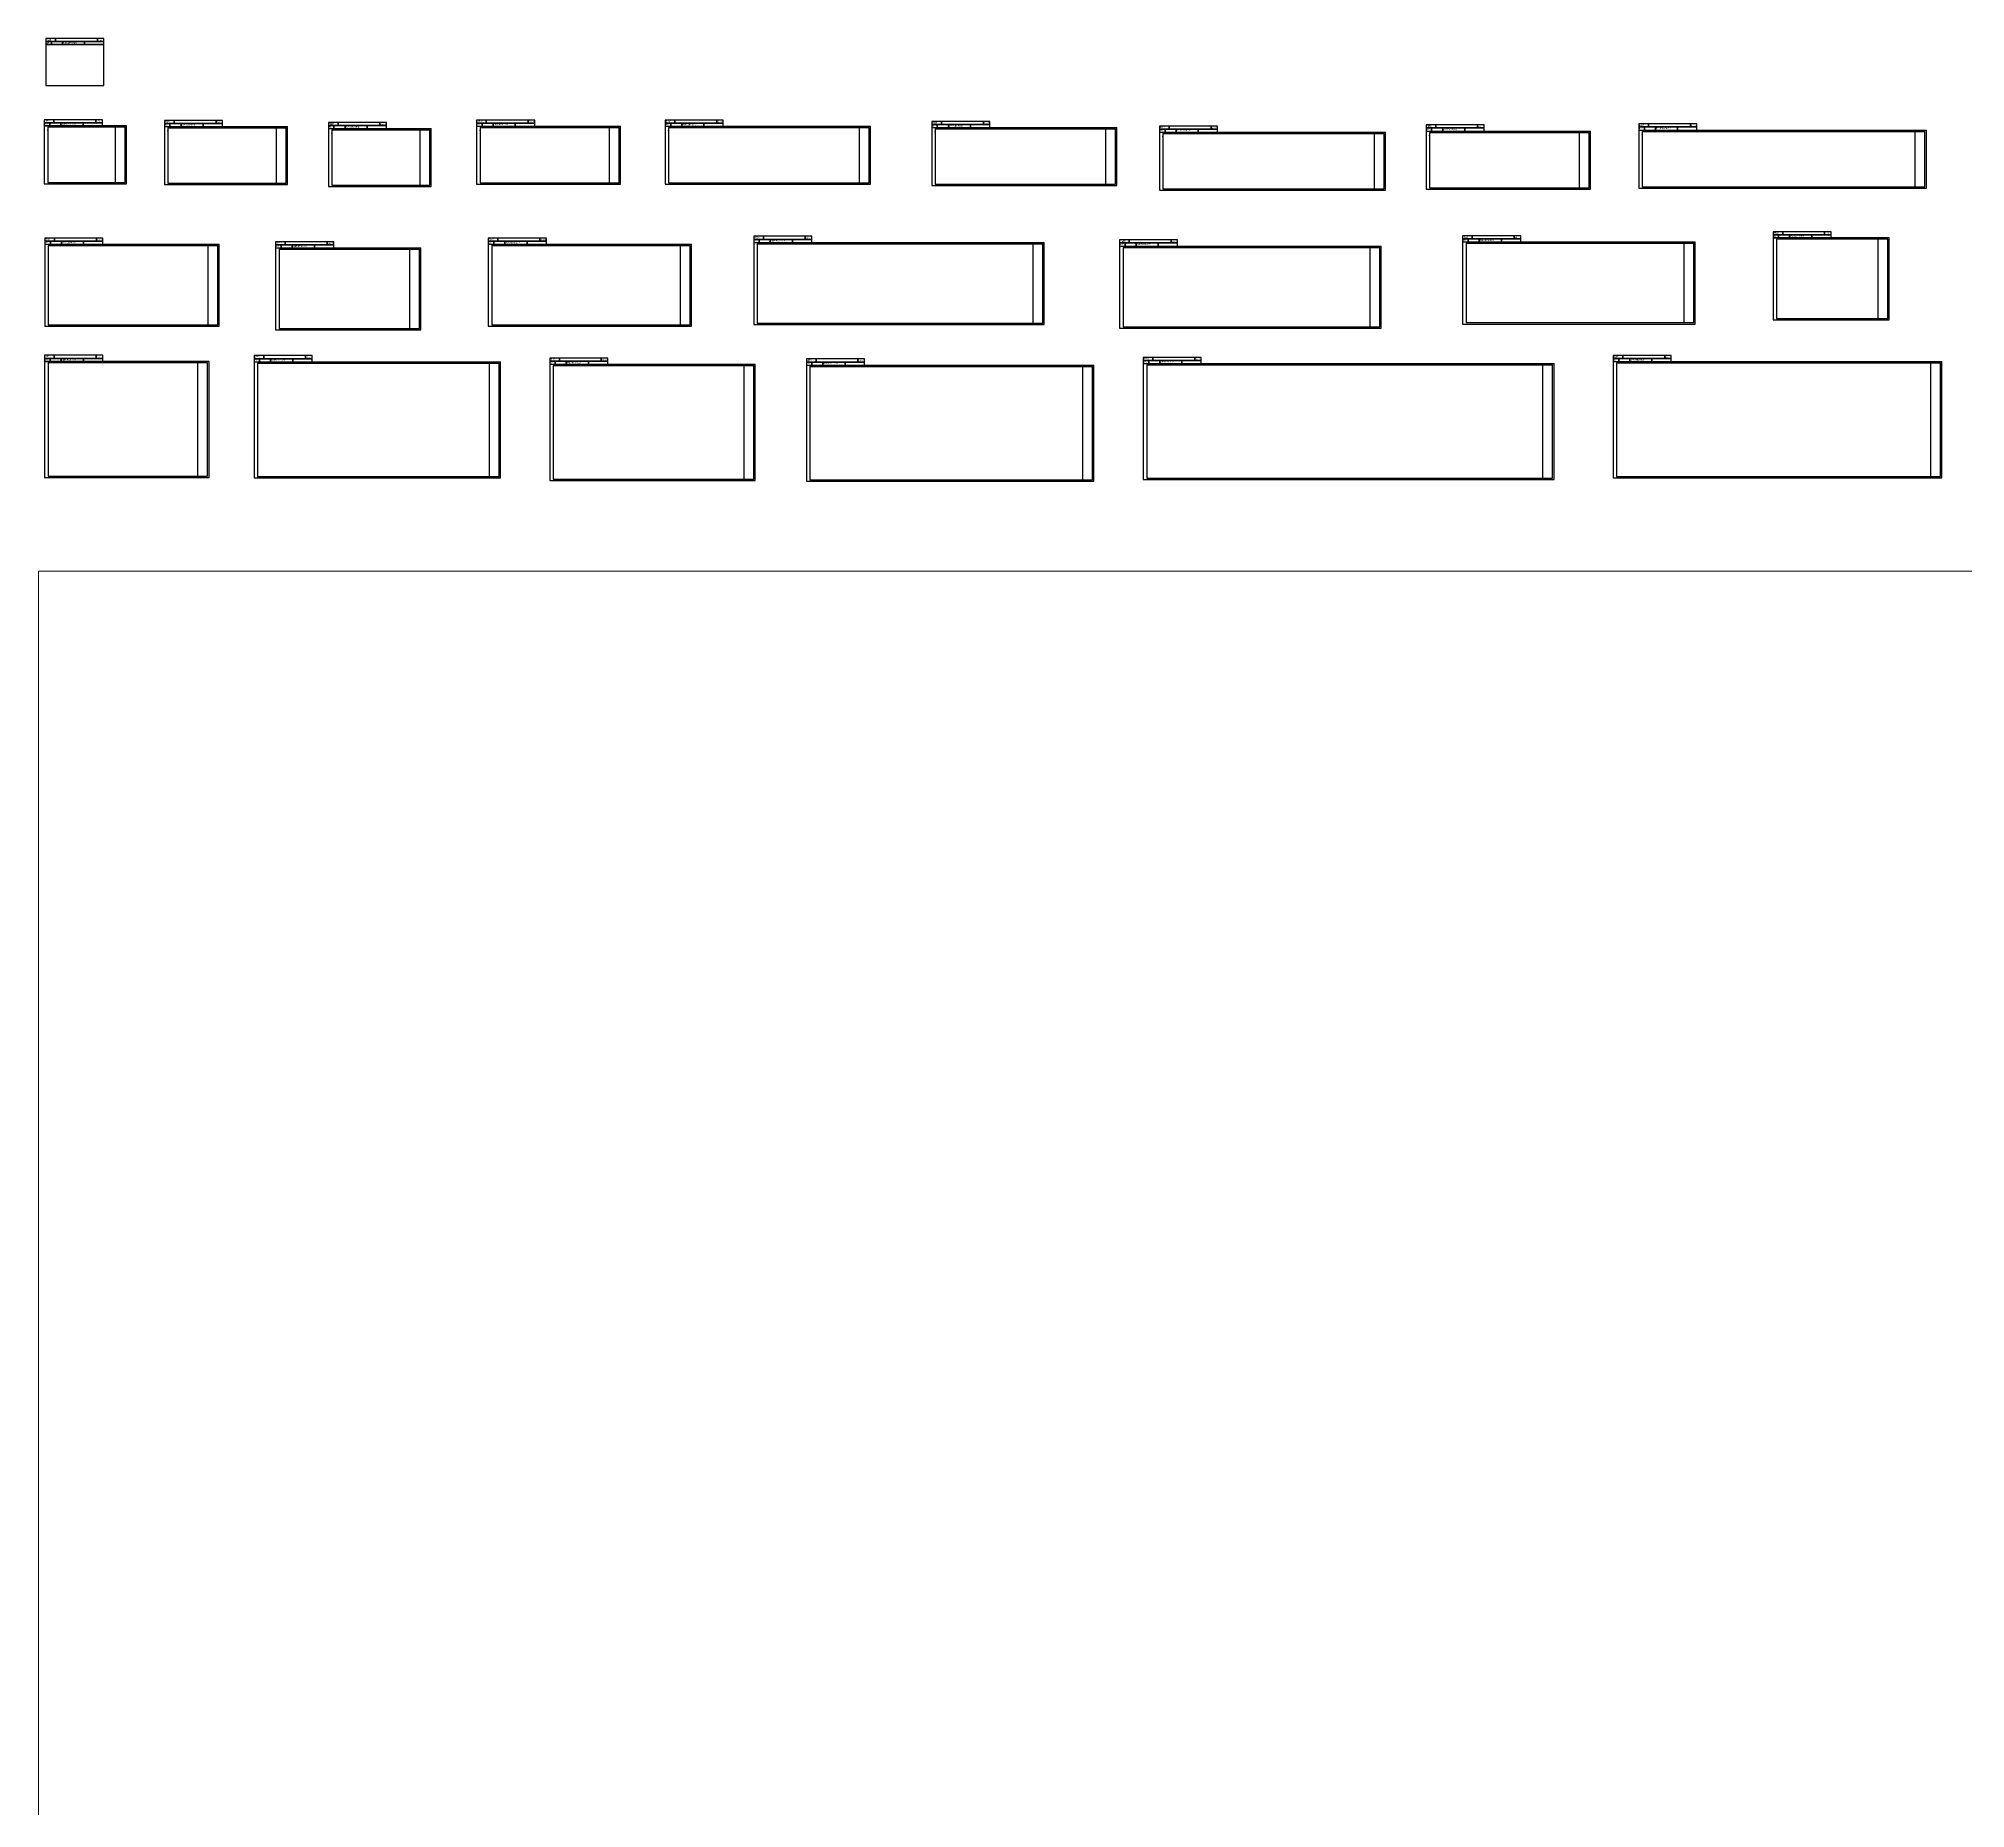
# Model space of a CAD drawing. Extents: x -469675 to 2400000, y -476501 to 2085364.
# Drawn here: x 0 to 1394021, y 804432 to 2085364 of the extents above; entities that cross this region are included whole.
import ezdxf
from ezdxf.enums import TextEntityAlignment as Align

# ---------------------------------------------------------------- set-up
doc = ezdxf.new("R2010")
doc.units = 0
doc.header["$LTSCALE"] = 1000
doc.header["$MEASUREMENT"] = 0
doc.layers.get('0').update_dxf_attribs({"linetype": 'CONTINUOUS', "lineweight": 20})
doc.layers.add('内框', color=8, linetype='CONTINUOUS', plot=False)
doc.styles.add('GBSTYLE', font='gbxwxt.shx', dxfattribs={"width": 0.7, "bigfont": 'gbhzfs.shx'})
doc.styles.add('tk', font='gbxwxt.shx', dxfattribs={"bigfont": 'gbhzfs.shx'})
doc.styles.add('黑体', font='gbxwxt.shx', dxfattribs={"width": 0.7, "bigfont": 'gbhzfs.shx'})

# ---------------------------------------------------------------- blocks, each defined once
blk = doc.blocks.new('AE_A0_Inner')
at = {"layer": '内框'}
for p, q in [((70, 885), (0, 885)), ((0, 885), (0, 863)), ((0, 863), (70, 863)), ((40, 863), (0, 863)), ((0, 863), (0, 841)), ((1189, 841), (0, 841)), ((0, 841), (0, 0)), ((0, 841), (40, 841)), ((40, 841), (40, 863)), ((120, 863), (40, 863)), ((40, 863), (40, 841)), ((40, 841), (120, 841)), ((70, 863), (70, 885)), ((373, 885), (70, 885)), ((70, 885), (70, 863)), ((70, 863), (373, 863)), ((120, 841), (120, 863)), ((280, 863), (120, 863)), ((120, 863), (120, 841)), ((120, 841), (280, 841)), ((280, 841), (280, 863)), ((420, 863), (280, 863)), ((280, 863), (280, 841)), ((280, 841), (420, 841)), ((373, 863), (373, 885)), ((420, 885), (373, 885)), ((373, 885), (373, 863)), ((373, 863), (420, 863)), ((420, 863), (420, 885)), ((420, 841), (420, 863)), ((1189, 0), (1189, 841)), ((1179, 831), (25, 831)), ((25, 831), (25, 10)), ((1109, 10), (1109, 831)), ((1179, 10), (1179, 831)), ((25, 10), (1179, 10)), ((0, 0), (1189, 0))]:
    blk.add_line(p, q, dxfattribs=at)
at = {"layer": '内框', "style": '黑体', "width": 0.8}
for s, p in [('版次：', (6, 848)), ('内框名称：', (6, 870)), ('默认拆分为提资文件(是/否)：', (124, 848)), ('A0', (391, 870))]:
    blk.add_text(s, height=10, dxfattribs=at).set_placement(p)
for tag, p in [('版次', (45, 848)), ('内框名称', (74, 870)), ('默认是否拆分为提资文件', (288, 848))]:
    blk.add_attdef(tag, p, '', height=10, dxfattribs=at)
at = {"layer": '内框', "color": 1, "style": 'tk', "width": 0.8}
blk.add_attdef('作废标记', text='', height=600, dxfattribs=at).set_placement((593, 430), align=Align.MIDDLE_CENTER)
blk = doc.blocks.new('AE_A0+0.5_Inner')
at = {"layer": '内框'}
for p, q in [((70, 885), (0, 885)), ((0, 885), (0, 863)), ((0, 863), (70, 863)), ((40, 863), (0, 863)), ((0, 863), (0, 841)), ((0, 841), (0, 0)), ((0, 841), (1783, 841)), ((0, 841), (40, 841)), ((40, 841), (40, 863)), ((120, 863), (40, 863)), ((40, 863), (40, 841)), ((40, 841), (120, 841)), ((70, 863), (70, 885)), ((373, 885), (70, 885)), ((70, 885), (70, 863)), ((70, 863), (373, 863)), ((120, 841), (120, 863)), ((280, 863), (120, 863)), ((120, 863), (120, 841)), ((120, 841), (280, 841)), ((280, 841), (280, 863)), ((420, 863), (280, 863)), ((280, 863), (280, 841)), ((280, 841), (420, 841)), ((373, 863), (373, 885)), ((420, 885), (373, 885)), ((373, 885), (373, 863)), ((373, 863), (420, 863)), ((420, 863), (420, 885)), ((420, 841), (420, 863)), ((1783, 0), (1783, 841)), ((25, 831), (25, 10)), ((25, 831), (1773, 831)), ((1703, 10), (1703, 831)), ((1773, 10), (1773, 831)), ((0, 0), (1783, 0)), ((25, 10), (1773, 10))]:
    blk.add_line(p, q, dxfattribs=at)
at = {"layer": '内框', "style": '黑体', "width": 0.8}
for s, p in [('版次：', (6, 848)), ('内框名称：', (6, 870)), ('默认拆分为提资文件(是/否)：', (124, 848)), ('A0+0.5', (377, 868))]:
    blk.add_text(s, height=10, dxfattribs=at).set_placement(p)
at = {"layer": '内框', "color": 1, "style": 'tk', "width": 0.8}
blk.add_attdef('作废标记', text='', height=800, dxfattribs=at).set_placement((861, 456), align=Align.MIDDLE_CENTER)
at = {"layer": '内框', "style": '黑体', "width": 0.8}
for tag, p in [('版次', (45, 848)), ('内框名称', (74, 870)), ('默认是否拆分为提资文件', (288, 848))]:
    blk.add_attdef(tag, p, '', height=10, dxfattribs=at)
blk = doc.blocks.new('AE_A0+0.25_Inner')
at = {"layer": '内框'}
for p, q in [((70, 885), (0, 885)), ((0, 885), (0, 863)), ((0, 863), (70, 863)), ((40, 863), (0, 863)), ((0, 863), (0, 841)), ((0, 841), (0, 0)), ((0, 841), (1486, 841)), ((0, 841), (40, 841)), ((40, 841), (40, 863)), ((120, 863), (40, 863)), ((40, 863), (40, 841)), ((40, 841), (120, 841)), ((70, 863), (70, 885)), ((373, 885), (70, 885)), ((70, 885), (70, 863)), ((70, 863), (373, 863)), ((120, 841), (120, 863)), ((280, 863), (120, 863)), ((120, 863), (120, 841)), ((120, 841), (280, 841)), ((280, 841), (280, 863)), ((420, 863), (280, 863)), ((280, 863), (280, 841)), ((280, 841), (420, 841)), ((373, 863), (373, 885)), ((420, 885), (373, 885)), ((373, 885), (373, 863)), ((373, 863), (420, 863)), ((420, 863), (420, 885)), ((420, 841), (420, 863)), ((1486, 0), (1486, 841)), ((25, 831), (25, 10)), ((25, 831), (1476, 831)), ((1406, 10), (1406, 831)), ((1476, 10), (1476, 831)), ((0, 0), (1486, 0)), ((25, 10), (1476, 10))]:
    blk.add_line(p, q, dxfattribs=at)
at = {"layer": '内框', "style": '黑体', "width": 0.8}
for s, p in [('版次：', (6, 848)), ('内框名称：', (6, 870)), ('默认拆分为提资文件(是/否)：', (124, 848)), ('A0+0.25', (377, 868))]:
    blk.add_text(s, height=10, dxfattribs=at).set_placement(p)
at = {"layer": '内框', "color": 1, "style": 'tk', "width": 0.8}
blk.add_attdef('作废标记', text='', height=800, dxfattribs=at).set_placement((727, 452), align=Align.MIDDLE_CENTER)
at = {"layer": '内框', "style": '黑体', "width": 0.8}
for tag, p in [('版次', (45, 848)), ('内框名称', (74, 870)), ('默认是否拆分为提资文件', (288, 848))]:
    blk.add_attdef(tag, p, '', height=10, dxfattribs=at)
blk = doc.blocks.new('AE_A0+0.75_Inner')
at = {"layer": '内框'}
for p, q in [((70, 885), (0, 885)), ((0, 885), (0, 863)), ((0, 863), (70, 863)), ((40, 863), (0, 863)), ((0, 863), (0, 841)), ((0, 841), (0, 0)), ((0, 841), (2081, 841)), ((0, 841), (40, 841)), ((40, 841), (40, 863)), ((120, 863), (40, 863)), ((40, 863), (40, 841)), ((40, 841), (120, 841)), ((70, 863), (70, 885)), ((373, 885), (70, 885)), ((70, 885), (70, 863)), ((70, 863), (373, 863)), ((120, 841), (120, 863)), ((280, 863), (120, 863)), ((120, 863), (120, 841)), ((120, 841), (280, 841)), ((280, 841), (280, 863)), ((420, 863), (280, 863)), ((280, 863), (280, 841)), ((280, 841), (420, 841)), ((373, 863), (373, 885)), ((420, 885), (373, 885)), ((373, 885), (373, 863)), ((373, 863), (420, 863)), ((420, 863), (420, 885)), ((420, 841), (420, 863)), ((2081, 0), (2081, 841)), ((25, 831), (25, 10)), ((25, 831), (2071, 831)), ((2001, 10), (2001, 831)), ((2071, 10), (2071, 831)), ((0, 0), (2081, 0)), ((25, 10), (2071, 10))]:
    blk.add_line(p, q, dxfattribs=at)
at = {"layer": '内框', "style": '黑体', "width": 0.8}
for s, p in [('版次：', (6, 848)), ('内框名称：', (6, 870)), ('默认拆分为提资文件(是/否)：', (124, 848)), ('A0+0.75', (377, 868))]:
    blk.add_text(s, height=10, dxfattribs=at).set_placement(p)
for tag, p in [('版次', (45, 848)), ('内框名称', (74, 870)), ('默认是否拆分为提资文件', (288, 848))]:
    blk.add_attdef(tag, p, '', height=10, dxfattribs=at)
at = {"layer": '内框', "color": 1, "style": 'tk', "width": 0.8}
blk.add_attdef('作废标记', text='', height=800, dxfattribs=at).set_placement((1066, 399), align=Align.MIDDLE_CENTER)
blk = doc.blocks.new('AE_A0+1.5_Inner')
at = {"layer": '内框'}
for p, q in [((70, 885), (0, 885)), ((0, 885), (0, 863)), ((0, 863), (70, 863)), ((40, 863), (0, 863)), ((0, 863), (0, 841)), ((0, 841), (0, 0)), ((0, 841), (2972, 841)), ((0, 841), (40, 841)), ((40, 841), (40, 863)), ((120, 863), (40, 863)), ((40, 863), (40, 841)), ((40, 841), (120, 841)), ((70, 863), (70, 885)), ((373, 885), (70, 885)), ((70, 885), (70, 863)), ((70, 863), (373, 863)), ((120, 841), (120, 863)), ((280, 863), (120, 863)), ((120, 863), (120, 841)), ((120, 841), (280, 841)), ((280, 841), (280, 863)), ((420, 863), (280, 863)), ((280, 863), (280, 841)), ((280, 841), (420, 841)), ((373, 863), (373, 885)), ((420, 885), (373, 885)), ((373, 885), (373, 863)), ((373, 863), (420, 863)), ((420, 863), (420, 885)), ((420, 841), (420, 863)), ((2972, 0), (2972, 841)), ((25, 831), (25, 10)), ((25, 831), (2962, 831)), ((2892, 10), (2892, 831)), ((2962, 10), (2962, 831)), ((0, 0), (2972, 0)), ((25, 10), (2962, 10))]:
    blk.add_line(p, q, dxfattribs=at)
at = {"layer": '内框', "style": '黑体', "width": 0.8}
for s, p in [('版次：', (6, 848)), ('内框名称：', (6, 870)), ('默认拆分为提资文件(是/否)：', (124, 848)), ('A0+1.5', (377, 868))]:
    blk.add_text(s, height=10, dxfattribs=at).set_placement(p)
for tag, p in [('版次', (45, 848)), ('内框名称', (74, 870)), ('默认是否拆分为提资文件', (288, 848))]:
    blk.add_attdef(tag, p, '', height=10, dxfattribs=at)
at = {"layer": '内框', "color": 1, "style": 'tk', "width": 0.8}
blk.add_attdef('作废标记', text='', height=800, dxfattribs=at).set_placement((1408, 442), align=Align.MIDDLE_CENTER)
blk = doc.blocks.new('AE_A0+1_Inner')
at = {"layer": '内框'}
for p, q in [((70, 885), (0, 885)), ((0, 885), (0, 863)), ((0, 863), (70, 863)), ((40, 863), (0, 863)), ((0, 863), (0, 841)), ((0, 841), (0, 0)), ((0, 841), (2378, 841)), ((0, 841), (40, 841)), ((40, 841), (40, 863)), ((120, 863), (40, 863)), ((40, 863), (40, 841)), ((40, 841), (120, 841)), ((70, 863), (70, 885)), ((373, 885), (70, 885)), ((70, 885), (70, 863)), ((70, 863), (373, 863)), ((120, 841), (120, 863)), ((280, 863), (120, 863)), ((120, 863), (120, 841)), ((120, 841), (280, 841)), ((280, 841), (280, 863)), ((420, 863), (280, 863)), ((280, 863), (280, 841)), ((280, 841), (420, 841)), ((373, 863), (373, 885)), ((420, 885), (373, 885)), ((373, 885), (373, 863)), ((373, 863), (420, 863)), ((420, 863), (420, 885)), ((420, 841), (420, 863)), ((2378, 0), (2378, 841)), ((25, 831), (25, 10)), ((25, 831), (2368, 831)), ((2298, 10), (2298, 831)), ((2368, 10), (2368, 831)), ((0, 0), (2378, 0)), ((25, 10), (2368, 10))]:
    blk.add_line(p, q, dxfattribs=at)
at = {"layer": '内框', "style": '黑体', "width": 0.8}
for s, p in [('版次：', (6, 848)), ('内框名称：', (6, 870)), ('默认拆分为提资文件(是/否)：', (124, 848)), ('A0+1', (377, 868))]:
    blk.add_text(s, height=10, dxfattribs=at).set_placement(p)
for tag, p in [('版次', (45, 848)), ('内框名称', (74, 870)), ('默认是否拆分为提资文件', (288, 848))]:
    blk.add_attdef(tag, p, '', height=10, dxfattribs=at)
at = {"layer": '内框', "color": 1, "style": 'tk', "width": 0.8}
blk.add_attdef('作废标记', text='', height=800, dxfattribs=at).set_placement((1115, 414), align=Align.MIDDLE_CENTER)
blk = doc.blocks.new('AE_A2_Inner')
at = {"layer": '内框'}
for p, q in [((70, 464), (0, 464)), ((0, 464), (0, 442)), ((0, 442), (70, 442)), ((40, 442), (0, 442)), ((0, 442), (0, 420)), ((594, 420), (0, 420)), ((0, 420), (0, 0)), ((0, 420), (40, 420)), ((40, 420), (40, 442)), ((120, 442), (40, 442)), ((40, 442), (40, 420)), ((40, 420), (120, 420)), ((70, 442), (70, 464)), ((373, 464), (70, 464)), ((70, 464), (70, 442)), ((70, 442), (373, 442)), ((120, 420), (120, 442)), ((280, 442), (120, 442)), ((120, 442), (120, 420)), ((120, 420), (280, 420)), ((280, 420), (280, 442)), ((420, 442), (280, 442)), ((280, 442), (280, 420)), ((280, 420), (420, 420)), ((373, 442), (373, 464)), ((420, 464), (373, 464)), ((373, 464), (373, 442)), ((373, 442), (420, 442)), ((420, 442), (420, 464)), ((420, 420), (420, 442)), ((594, 0), (594, 420)), ((584, 410), (25, 410)), ((25, 410), (25, 10)), ((514, 10), (514, 410)), ((584, 10), (584, 410)), ((25, 10), (584, 10)), ((0, 0), (594, 0))]:
    blk.add_line(p, q, dxfattribs=at)
blk.add_point((25, 388), dxfattribs=at)
at = {"layer": '内框', "style": '黑体', "width": 0.8}
for s, p in [('版次：', (6, 427)), ('内框名称：', (6, 449)), ('默认拆分为提资文件(是/否)：', (124, 427)), ('A2', (391, 449))]:
    blk.add_text(s, height=10, dxfattribs=at).set_placement(p)
at = {"layer": '内框', "color": 1, "style": 'tk', "width": 0.7}
blk.add_attdef('作废标记', text='', height=500, dxfattribs=at).set_placement((307, 221), align=Align.MIDDLE_CENTER)
at = {"layer": '内框', "style": '黑体', "width": 0.8}
for tag, p in [('版次', (45, 427)), ('内框名称', (74, 449)), ('默认是否拆分为提资文件', (288, 427))]:
    blk.add_attdef(tag, p, '', height=10, dxfattribs=at)
blk = doc.blocks.new('AE_A2+0.5_Inner')
at = {"layer": '内框'}
for p, q in [((70, 464), (0, 464)), ((0, 464), (0, 442)), ((0, 442), (70, 442)), ((40, 442), (0, 442)), ((0, 442), (0, 420)), ((0, 420), (0, 0)), ((0, 420), (891, 420)), ((0, 420), (40, 420)), ((40, 420), (40, 442)), ((120, 442), (40, 442)), ((40, 442), (40, 420)), ((40, 420), (120, 420)), ((70, 442), (70, 464)), ((373, 464), (70, 464)), ((70, 464), (70, 442)), ((70, 442), (373, 442)), ((120, 420), (120, 442)), ((280, 442), (120, 442)), ((120, 442), (120, 420)), ((120, 420), (280, 420)), ((280, 420), (280, 442)), ((420, 442), (280, 442)), ((280, 442), (280, 420)), ((280, 420), (420, 420)), ((373, 442), (373, 464)), ((420, 464), (373, 464)), ((373, 464), (373, 442)), ((373, 442), (420, 442)), ((420, 442), (420, 464)), ((420, 420), (420, 442)), ((891, 0), (891, 420)), ((25, 410), (25, 10)), ((25, 410), (881, 410)), ((811, 10), (811, 410)), ((881, 10), (881, 410)), ((0, 0), (891, 0)), ((25, 10), (881, 10))]:
    blk.add_line(p, q, dxfattribs=at)
blk.add_point((25, 388), dxfattribs=at)
at = {"layer": '内框', "style": '黑体', "width": 0.8}
for s, p in [('版次：', (6, 427)), ('内框名称：', (6, 449)), ('默认拆分为提资文件(是/否)：', (124, 427)), ('A2+0.5', (377, 447))]:
    blk.add_text(s, height=10, dxfattribs=at).set_placement(p)
at = {"layer": '内框', "color": 1, "style": 'tk', "width": 0.7}
blk.add_attdef('作废标记', text='', height=600, dxfattribs=at).set_placement((398, 217), align=Align.MIDDLE_CENTER)
at = {"layer": '内框', "style": '黑体', "width": 0.8}
for tag, p in [('版次', (45, 427)), ('内框名称', (74, 449)), ('默认是否拆分为提资文件', (288, 427))]:
    blk.add_attdef(tag, p, '', height=10, dxfattribs=at)
blk = doc.blocks.new('AE_A2+0.25_Inner')
at = {"layer": '内框'}
for p, q in [((70, 464), (0, 464)), ((0, 464), (0, 442)), ((0, 442), (70, 442)), ((40, 442), (0, 442)), ((0, 442), (0, 420)), ((0, 420), (0, 0)), ((0, 420), (743, 420)), ((0, 420), (40, 420)), ((40, 420), (40, 442)), ((120, 442), (40, 442)), ((40, 442), (40, 420)), ((40, 420), (120, 420)), ((70, 442), (70, 464)), ((373, 464), (70, 464)), ((70, 464), (70, 442)), ((70, 442), (373, 442)), ((120, 420), (120, 442)), ((280, 442), (120, 442)), ((120, 442), (120, 420)), ((120, 420), (280, 420)), ((280, 420), (280, 442)), ((420, 442), (280, 442)), ((280, 442), (280, 420)), ((280, 420), (420, 420)), ((373, 442), (373, 464)), ((420, 464), (373, 464)), ((373, 464), (373, 442)), ((373, 442), (420, 442)), ((420, 442), (420, 464)), ((420, 420), (420, 442)), ((743, 0), (743, 420)), ((25, 410), (25, 10)), ((25, 410), (733, 410)), ((663, 10), (663, 410)), ((733, 10), (733, 410)), ((0, 0), (743, 0)), ((25, 10), (733, 10))]:
    blk.add_line(p, q, dxfattribs=at)
blk.add_point((25, 388), dxfattribs=at)
at = {"layer": '内框', "style": '黑体', "width": 0.8}
for s, p in [('版次：', (6, 427)), ('内框名称：', (6, 449)), ('默认拆分为提资文件(是/否)：', (124, 427)), ('A2+0.25', (377, 447))]:
    blk.add_text(s, height=10, dxfattribs=at).set_placement(p)
at = {"layer": '内框', "color": 1, "style": 'tk', "width": 0.7}
blk.add_attdef('作废标记', text='', height=600, dxfattribs=at).set_placement((349, 202), align=Align.MIDDLE_CENTER)
at = {"layer": '内框', "style": '黑体', "width": 0.8}
for tag, p in [('版次', (45, 427)), ('内框名称', (74, 449)), ('默认是否拆分为提资文件', (288, 427))]:
    blk.add_attdef(tag, p, '', height=10, dxfattribs=at)
blk = doc.blocks.new('AE_A2+0.75_Inner')
at = {"layer": '内框'}
for p, q in [((70, 464), (0, 464)), ((0, 464), (0, 442)), ((0, 442), (70, 442)), ((40, 442), (0, 442)), ((0, 442), (0, 420)), ((0, 420), (0, 0)), ((0, 420), (1041, 420)), ((0, 420), (40, 420)), ((40, 420), (40, 442)), ((120, 442), (40, 442)), ((40, 442), (40, 420)), ((40, 420), (120, 420)), ((70, 442), (70, 464)), ((373, 464), (70, 464)), ((70, 464), (70, 442)), ((70, 442), (373, 442)), ((120, 420), (120, 442)), ((280, 442), (120, 442)), ((120, 442), (120, 420)), ((120, 420), (280, 420)), ((280, 420), (280, 442)), ((420, 442), (280, 442)), ((280, 442), (280, 420)), ((280, 420), (420, 420)), ((373, 442), (373, 464)), ((420, 464), (373, 464)), ((373, 464), (373, 442)), ((373, 442), (420, 442)), ((420, 442), (420, 464)), ((420, 420), (420, 442)), ((1041, 0), (1041, 420)), ((25, 410), (25, 10)), ((25, 410), (1031, 410)), ((961, 10), (961, 410)), ((1031, 10), (1031, 410)), ((0, 0), (1041, 0)), ((25, 10), (1031, 10))]:
    blk.add_line(p, q, dxfattribs=at)
blk.add_point((25, 388), dxfattribs=at)
at = {"layer": '内框', "style": '黑体', "width": 0.8}
for s, p in [('版次：', (6, 427)), ('内框名称：', (6, 449)), ('默认拆分为提资文件(是/否)：', (124, 427)), ('A2+0.75', (377, 447))]:
    blk.add_text(s, height=10, dxfattribs=at).set_placement(p)
at = {"layer": '内框', "color": 1, "style": 'tk', "width": 0.7}
blk.add_attdef('作废标记', text='', height=600, dxfattribs=at).set_placement((474, 237), align=Align.MIDDLE_CENTER)
at = {"layer": '内框', "style": '黑体', "width": 0.8}
for tag, p in [('版次', (45, 427)), ('内框名称', (74, 449)), ('默认是否拆分为提资文件', (288, 427))]:
    blk.add_attdef(tag, p, '', height=10, dxfattribs=at)
blk = doc.blocks.new('AE_A2+1.5_Inner')
at = {"layer": '内框'}
for p, q in [((70, 464), (0, 464)), ((0, 464), (0, 442)), ((0, 442), (70, 442)), ((40, 442), (0, 442)), ((0, 442), (0, 420)), ((0, 420), (0, 0)), ((0, 420), (1486, 420)), ((0, 420), (40, 420)), ((40, 420), (40, 442)), ((120, 442), (40, 442)), ((40, 442), (40, 420)), ((40, 420), (120, 420)), ((70, 442), (70, 464)), ((373, 464), (70, 464)), ((70, 464), (70, 442)), ((70, 442), (373, 442)), ((120, 420), (120, 442)), ((280, 442), (120, 442)), ((120, 442), (120, 420)), ((120, 420), (280, 420)), ((280, 420), (280, 442)), ((420, 442), (280, 442)), ((280, 442), (280, 420)), ((280, 420), (420, 420)), ((373, 442), (373, 464)), ((420, 464), (373, 464)), ((373, 464), (373, 442)), ((373, 442), (420, 442)), ((420, 442), (420, 464)), ((420, 420), (420, 442)), ((1486, 0), (1486, 420)), ((25, 410), (25, 10)), ((25, 410), (1476, 410)), ((1406, 10), (1406, 410)), ((1476, 10), (1476, 410)), ((0, 0), (1486, 0)), ((25, 10), (1476, 10))]:
    blk.add_line(p, q, dxfattribs=at)
blk.add_point((25, 388), dxfattribs=at)
at = {"layer": '内框', "style": '黑体', "width": 0.8}
for s, p in [('版次：', (6, 427)), ('内框名称：', (6, 449)), ('默认拆分为提资文件(是/否)：', (124, 427)), ('A2+1.5', (377, 447))]:
    blk.add_text(s, height=10, dxfattribs=at).set_placement(p)
at = {"layer": '内框', "color": 1, "style": 'tk', "width": 0.7}
blk.add_attdef('作废标记', text='', height=600, dxfattribs=at).set_placement((679, 235), align=Align.MIDDLE_CENTER)
at = {"layer": '内框', "style": '黑体', "width": 0.8}
for tag, p in [('版次', (45, 427)), ('内框名称', (74, 449)), ('默认是否拆分为提资文件', (288, 427))]:
    blk.add_attdef(tag, p, '', height=10, dxfattribs=at)
blk = doc.blocks.new('AE_A2+1.25_Inner')
at = {"layer": '内框'}
for p, q in [((70, 464), (0, 464)), ((0, 464), (0, 442)), ((0, 442), (70, 442)), ((40, 442), (0, 442)), ((0, 442), (0, 420)), ((0, 420), (0, 0)), ((0, 420), (1338, 420)), ((0, 420), (40, 420)), ((40, 420), (40, 442)), ((120, 442), (40, 442)), ((40, 442), (40, 420)), ((40, 420), (120, 420)), ((70, 442), (70, 464)), ((373, 464), (70, 464)), ((70, 464), (70, 442)), ((70, 442), (373, 442)), ((120, 420), (120, 442)), ((280, 442), (120, 442)), ((120, 442), (120, 420)), ((120, 420), (280, 420)), ((280, 420), (280, 442)), ((420, 442), (280, 442)), ((280, 442), (280, 420)), ((280, 420), (420, 420)), ((373, 442), (373, 464)), ((420, 464), (373, 464)), ((373, 464), (373, 442)), ((373, 442), (420, 442)), ((420, 442), (420, 464)), ((420, 420), (420, 442)), ((1338, 0), (1338, 420)), ((25, 410), (25, 10)), ((25, 410), (1328, 410)), ((1258, 10), (1258, 410)), ((1328, 10), (1328, 410)), ((0, 0), (1338, 0)), ((25, 10), (1328, 10))]:
    blk.add_line(p, q, dxfattribs=at)
blk.add_point((25, 388), dxfattribs=at)
at = {"layer": '内框', "style": '黑体', "width": 0.8}
for s, p in [('版次：', (6, 427)), ('内框名称：', (6, 449)), ('默认拆分为提资文件(是/否)：', (124, 427)), ('A2+1.25', (377, 447))]:
    blk.add_text(s, height=10, dxfattribs=at).set_placement(p)
at = {"layer": '内框', "color": 1, "style": 'tk', "width": 0.7}
blk.add_attdef('作废标记', text='', height=600, dxfattribs=at).set_placement((623, 218), align=Align.MIDDLE_CENTER)
at = {"layer": '内框', "style": '黑体', "width": 0.8}
for tag, p in [('版次', (45, 427)), ('内框名称', (74, 449)), ('默认是否拆分为提资文件', (288, 427))]:
    blk.add_attdef(tag, p, '', height=10, dxfattribs=at)
blk = doc.blocks.new('AE_A2+1.75_Inner')
at = {"layer": '内框'}
for p, q in [((70, 464), (0, 464)), ((0, 464), (0, 442)), ((0, 442), (70, 442)), ((40, 442), (0, 442)), ((0, 442), (0, 420)), ((0, 420), (0, 0)), ((0, 420), (1635, 420)), ((0, 420), (40, 420)), ((40, 420), (40, 442)), ((120, 442), (40, 442)), ((40, 442), (40, 420)), ((40, 420), (120, 420)), ((70, 442), (70, 464)), ((373, 464), (70, 464)), ((70, 464), (70, 442)), ((70, 442), (373, 442)), ((120, 420), (120, 442)), ((280, 442), (120, 442)), ((120, 442), (120, 420)), ((120, 420), (280, 420)), ((280, 420), (280, 442)), ((420, 442), (280, 442)), ((280, 442), (280, 420)), ((280, 420), (420, 420)), ((373, 442), (373, 464)), ((420, 464), (373, 464)), ((373, 464), (373, 442)), ((373, 442), (420, 442)), ((420, 442), (420, 464)), ((420, 420), (420, 442)), ((1635, 0), (1635, 420)), ((25, 410), (25, 10)), ((25, 410), (1625, 410)), ((1555, 10), (1555, 410)), ((1625, 10), (1625, 410)), ((0, 0), (1635, 0)), ((25, 10), (1625, 10))]:
    blk.add_line(p, q, dxfattribs=at)
blk.add_point((25, 388), dxfattribs=at)
at = {"layer": '内框', "style": '黑体', "width": 0.8}
for s, p in [('版次：', (6, 427)), ('内框名称：', (6, 449)), ('默认拆分为提资文件(是/否)：', (124, 427)), ('A2+1.75', (377, 447))]:
    blk.add_text(s, height=10, dxfattribs=at).set_placement(p)
at = {"layer": '内框', "color": 1, "style": 'tk', "width": 0.7}
blk.add_attdef('作废标记', text='', height=600, dxfattribs=at).set_placement((751, 243), align=Align.MIDDLE_CENTER)
at = {"layer": '内框', "style": '黑体', "width": 0.8}
for tag, p in [('版次', (45, 427)), ('内框名称', (74, 449)), ('默认是否拆分为提资文件', (288, 427))]:
    blk.add_attdef(tag, p, '', height=10, dxfattribs=at)
blk = doc.blocks.new('AE_A2+1_Inner')
at = {"layer": '内框'}
for p, q in [((70, 464), (0, 464)), ((0, 464), (0, 442)), ((0, 442), (70, 442)), ((40, 442), (0, 442)), ((0, 442), (0, 420)), ((0, 420), (0, 0)), ((0, 420), (1189, 420)), ((0, 420), (40, 420)), ((40, 420), (40, 442)), ((120, 442), (40, 442)), ((40, 442), (40, 420)), ((40, 420), (120, 420)), ((70, 442), (70, 464)), ((373, 464), (70, 464)), ((70, 464), (70, 442)), ((70, 442), (373, 442)), ((120, 420), (120, 442)), ((280, 442), (120, 442)), ((120, 442), (120, 420)), ((120, 420), (280, 420)), ((280, 420), (280, 442)), ((420, 442), (280, 442)), ((280, 442), (280, 420)), ((280, 420), (420, 420)), ((373, 442), (373, 464)), ((420, 464), (373, 464)), ((373, 464), (373, 442)), ((373, 442), (420, 442)), ((420, 442), (420, 464)), ((420, 420), (420, 442)), ((1189, 0), (1189, 420)), ((25, 410), (25, 10)), ((25, 410), (1179, 410)), ((1109, 10), (1109, 410)), ((1179, 10), (1179, 410)), ((0, 0), (1189, 0)), ((25, 10), (1179, 10))]:
    blk.add_line(p, q, dxfattribs=at)
blk.add_point((25, 388), dxfattribs=at)
at = {"layer": '内框', "style": '黑体', "width": 0.8}
for s, p in [('版次：', (6, 427)), ('内框名称：', (6, 449)), ('默认拆分为提资文件(是/否)：', (124, 427)), ('A2+1', (377, 447))]:
    blk.add_text(s, height=10, dxfattribs=at).set_placement(p)
at = {"layer": '内框', "color": 1, "style": 'tk', "width": 0.7}
blk.add_attdef('作废标记', text='', height=600, dxfattribs=at).set_placement((449, 246), align=Align.MIDDLE_CENTER)
at = {"layer": '内框', "style": '黑体', "width": 0.8}
for tag, p in [('版次', (45, 427)), ('内框名称', (74, 449)), ('默认是否拆分为提资文件', (288, 427))]:
    blk.add_attdef(tag, p, '', height=10, dxfattribs=at)
blk = doc.blocks.new('AE_A2+2.5_Inner')
at = {"layer": '内框'}
for p, q in [((70, 464), (0, 464)), ((0, 464), (0, 442)), ((0, 442), (70, 442)), ((40, 442), (0, 442)), ((0, 442), (0, 420)), ((0, 420), (0, 0)), ((0, 420), (2080, 420)), ((0, 420), (40, 420)), ((40, 420), (40, 442)), ((120, 442), (40, 442)), ((40, 442), (40, 420)), ((40, 420), (120, 420)), ((70, 442), (70, 464)), ((373, 464), (70, 464)), ((70, 464), (70, 442)), ((70, 442), (373, 442)), ((120, 420), (120, 442)), ((280, 442), (120, 442)), ((120, 442), (120, 420)), ((120, 420), (280, 420)), ((280, 420), (280, 442)), ((420, 442), (280, 442)), ((280, 442), (280, 420)), ((280, 420), (420, 420)), ((373, 442), (373, 464)), ((420, 464), (373, 464)), ((373, 464), (373, 442)), ((373, 442), (420, 442)), ((420, 442), (420, 464)), ((420, 420), (420, 442)), ((2080, 0), (2080, 420)), ((25, 410), (25, 10)), ((25, 410), (2070, 410)), ((2000, 10), (2000, 410)), ((2070, 10), (2070, 410)), ((0, 0), (2080, 0)), ((25, 10), (2070, 10))]:
    blk.add_line(p, q, dxfattribs=at)
blk.add_point((25, 388), dxfattribs=at)
at = {"layer": '内框', "style": '黑体', "width": 0.8}
for s, p in [('版次：', (6, 427)), ('内框名称：', (6, 449)), ('默认拆分为提资文件(是/否)：', (124, 427)), ('A2+2.5', (377, 447))]:
    blk.add_text(s, height=10, dxfattribs=at).set_placement(p)
at = {"layer": '内框', "color": 1, "style": 'tk', "width": 0.7}
blk.add_attdef('作废标记', text='', height=600, dxfattribs=at).set_placement((929, 248), align=Align.MIDDLE_CENTER)
at = {"layer": '内框', "style": '黑体', "width": 0.8}
for tag, p in [('版次', (45, 427)), ('内框名称', (74, 449)), ('默认是否拆分为提资文件', (288, 427))]:
    blk.add_attdef(tag, p, '', height=10, dxfattribs=at)
blk = doc.blocks.new('AE_Inner_BGTZDA3_14FTTK')
at = {"layer": '内框'}
for p, q in [((70, 341), (0, 341)), ((0, 341), (0, 319)), ((0, 319), (70, 319)), ((40, 319), (0, 319)), ((0, 319), (0, 297)), ((0, 297), (40, 297)), ((40, 297), (40, 319)), ((120, 319), (40, 319)), ((40, 319), (40, 297)), ((40, 297), (120, 297)), ((70, 319), (70, 341)), ((373, 341), (70, 341)), ((70, 341), (70, 319)), ((70, 319), (373, 319)), ((120, 297), (120, 319)), ((280, 319), (120, 319)), ((120, 319), (120, 297)), ((120, 297), (280, 297)), ((280, 297), (280, 319)), ((420, 319), (280, 319)), ((280, 319), (280, 297)), ((280, 297), (420, 297)), ((373, 319), (373, 341)), ((420, 341), (373, 341)), ((373, 341), (373, 319)), ((373, 319), (420, 319)), ((420, 319), (420, 341)), ((420, 297), (420, 319))]:
    blk.add_line(p, q, dxfattribs=at)
blk.add_lwpolyline([(420, 0), (420, 297), (0, 297), (0, 0)], close=True, dxfattribs=at)
at = {"layer": '内框', "const_width": 1}
blk.add_lwpolyline([(415, 292), (25, 292), (25, 5), (415, 5)], close=True, dxfattribs=at)
at = {"layer": '内框', "const_width": 0.7}
blk.add_lwpolyline([(345, 5), (345, 292)], dxfattribs=at)
at = {"layer": '内框', "style": '黑体', "width": 0.8}
for s, p in [('版次：', (6, 304)), ('内框名称：', (6, 326)), ('默认拆分为提资文件(是/否)：', (124, 304)), ('A3', (391, 326))]:
    blk.add_text(s, height=10, dxfattribs=at).set_placement(p)
at = {"layer": '内框', "color": 1, "style": 'tk', "width": 0.7}
blk.add_attdef('作废标记', text='', height=400, dxfattribs=at).set_placement((201, 153), align=Align.MIDDLE_CENTER)
at = {"layer": '内框', "style": '黑体', "width": 0.8}
for tag, p in [('版次', (45, 304)), ('内框名称', (74, 326)), ('默认是否拆分为提资文件', (288, 304))]:
    blk.add_attdef(tag, p, '', height=10, dxfattribs=at)
blk = doc.blocks.new('AE_A1+0.5_Inner')
at = {"layer": '内框'}
for p, q in [((70, 638), (0, 638)), ((0, 638), (0, 616)), ((0, 616), (70, 616)), ((40, 616), (0, 616)), ((0, 616), (0, 594)), ((0, 594), (0, 0)), ((0, 594), (1261, 594)), ((0, 594), (40, 594)), ((25, 584), (25, 10)), ((25, 584), (1251, 584)), ((40, 594), (40, 616)), ((120, 616), (40, 616)), ((40, 616), (40, 594)), ((40, 594), (120, 594)), ((70, 616), (70, 638)), ((373, 638), (70, 638)), ((70, 638), (70, 616)), ((70, 616), (373, 616)), ((120, 594), (120, 616)), ((280, 616), (120, 616)), ((120, 616), (120, 594)), ((120, 594), (280, 594)), ((280, 594), (280, 616)), ((420, 616), (280, 616)), ((280, 616), (280, 594)), ((280, 594), (420, 594)), ((373, 616), (373, 638)), ((420, 638), (373, 638)), ((373, 638), (373, 616)), ((373, 616), (420, 616)), ((420, 616), (420, 638)), ((420, 594), (420, 616)), ((1181, 10), (1181, 584)), ((1251, 10), (1251, 584)), ((1261, 0), (1261, 594)), ((0, 0), (1261, 0)), ((25, 10), (1251, 10))]:
    blk.add_line(p, q, dxfattribs=at)
at = {"layer": '内框', "style": '黑体', "width": 0.8}
for s, p in [('版次：', (6, 601)), ('内框名称：', (6, 623)), ('默认拆分为提资文件(是/否)：', (124, 601)), ('A1+0.5', (377, 621))]:
    blk.add_text(s, height=10, dxfattribs=at).set_placement(p)
at = {"layer": '内框', "color": 1, "style": 'tk'}
blk.add_attdef('作废标记', text='', height=700, dxfattribs=at).set_placement((574, 329), align=Align.MIDDLE_CENTER)
at = {"layer": '内框', "style": '黑体', "width": 0.8}
for tag, p in [('版次', (45, 601)), ('内框名称', (74, 623)), ('默认是否拆分为提资文件', (288, 601))]:
    blk.add_attdef(tag, p, '', height=10, dxfattribs=at)
blk = doc.blocks.new('AE_A1+0.25_Inner')
at = {"layer": '内框'}
for p, q in [((70, 638), (0, 638)), ((0, 638), (0, 616)), ((0, 616), (70, 616)), ((40, 616), (0, 616)), ((0, 616), (0, 594)), ((0, 594), (0, 0)), ((0, 594), (1051, 594)), ((0, 594), (40, 594)), ((25, 584), (25, 10)), ((25, 584), (1041, 584)), ((40, 594), (40, 616)), ((120, 616), (40, 616)), ((40, 616), (40, 594)), ((40, 594), (120, 594)), ((70, 616), (70, 638)), ((373, 638), (70, 638)), ((70, 638), (70, 616)), ((70, 616), (373, 616)), ((120, 594), (120, 616)), ((280, 616), (120, 616)), ((120, 616), (120, 594)), ((120, 594), (280, 594)), ((280, 594), (280, 616)), ((420, 616), (280, 616)), ((280, 616), (280, 594)), ((280, 594), (420, 594)), ((373, 616), (373, 638)), ((420, 638), (373, 638)), ((373, 638), (373, 616)), ((373, 616), (420, 616)), ((420, 616), (420, 638)), ((420, 594), (420, 616)), ((971, 10), (971, 584)), ((1041, 10), (1041, 584)), ((1051, 0), (1051, 594)), ((0, 0), (1051, 0)), ((25, 10), (1041, 10))]:
    blk.add_line(p, q, dxfattribs=at)
at = {"layer": '内框', "style": '黑体', "width": 0.8}
for s, p in [('版次：', (6, 601)), ('内框名称：', (6, 623)), ('默认拆分为提资文件(是/否)：', (124, 601)), ('A1+0.25', (377, 621))]:
    blk.add_text(s, height=10, dxfattribs=at).set_placement(p)
at = {"layer": '内框', "color": 1, "style": 'tk'}
blk.add_attdef('作废标记', text='', height=500, dxfattribs=at).set_placement((517, 290), align=Align.MIDDLE_CENTER)
at = {"layer": '内框', "style": '黑体', "width": 0.8}
for tag, p in [('版次', (45, 601)), ('内框名称', (74, 623)), ('默认是否拆分为提资文件', (288, 601))]:
    blk.add_attdef(tag, p, '', height=10, dxfattribs=at)
blk = doc.blocks.new('AE_A1+0.75_Inner')
at = {"layer": '内框'}
for p, q in [((70, 638), (0, 638)), ((0, 638), (0, 616)), ((0, 616), (70, 616)), ((40, 616), (0, 616)), ((0, 616), (0, 594)), ((0, 594), (0, 0)), ((0, 594), (1471, 594)), ((0, 594), (40, 594)), ((25, 584), (25, 10)), ((25, 584), (1461, 584)), ((40, 594), (40, 616)), ((120, 616), (40, 616)), ((40, 616), (40, 594)), ((40, 594), (120, 594)), ((70, 616), (70, 638)), ((373, 638), (70, 638)), ((70, 638), (70, 616)), ((70, 616), (373, 616)), ((120, 594), (120, 616)), ((280, 616), (120, 616)), ((120, 616), (120, 594)), ((120, 594), (280, 594)), ((280, 594), (280, 616)), ((420, 616), (280, 616)), ((280, 616), (280, 594)), ((280, 594), (420, 594)), ((373, 616), (373, 638)), ((420, 638), (373, 638)), ((373, 638), (373, 616)), ((373, 616), (420, 616)), ((420, 616), (420, 638)), ((420, 594), (420, 616)), ((1391, 10), (1391, 584)), ((1461, 10), (1461, 584)), ((1471, 0), (1471, 594)), ((0, 0), (1471, 0)), ((25, 10), (1461, 10))]:
    blk.add_line(p, q, dxfattribs=at)
at = {"layer": '内框', "style": '黑体', "width": 0.8}
for s, p in [('版次：', (6, 601)), ('内框名称：', (6, 623)), ('默认拆分为提资文件(是/否)：', (124, 601)), ('A1+0.75', (377, 621))]:
    blk.add_text(s, height=10, dxfattribs=at).set_placement(p)
at = {"layer": '内框', "color": 1, "style": 'tk'}
blk.add_attdef('作废标记', text='', height=700, dxfattribs=at).set_placement((686, 314), align=Align.MIDDLE_CENTER)
at = {"layer": '内框', "style": '黑体', "width": 0.8}
for tag, p in [('版次', (45, 601)), ('内框名称', (74, 623)), ('默认是否拆分为提资文件', (288, 601))]:
    blk.add_attdef(tag, p, '', height=10, dxfattribs=at)
blk = doc.blocks.new('AE_A1+1.5_Inner')
at = {"layer": '内框'}
for p, q in [((70, 638), (0, 638)), ((0, 638), (0, 616)), ((0, 616), (70, 616)), ((40, 616), (0, 616)), ((0, 616), (0, 594)), ((0, 594), (0, 0)), ((0, 594), (2102, 594)), ((0, 594), (40, 594)), ((25, 584), (25, 10)), ((25, 584), (2092, 584)), ((40, 594), (40, 616)), ((120, 616), (40, 616)), ((40, 616), (40, 594)), ((40, 594), (120, 594)), ((70, 616), (70, 638)), ((373, 638), (70, 638)), ((70, 638), (70, 616)), ((70, 616), (373, 616)), ((120, 594), (120, 616)), ((280, 616), (120, 616)), ((120, 616), (120, 594)), ((120, 594), (280, 594)), ((280, 594), (280, 616)), ((420, 616), (280, 616)), ((280, 616), (280, 594)), ((280, 594), (420, 594)), ((373, 616), (373, 638)), ((420, 638), (373, 638)), ((373, 638), (373, 616)), ((373, 616), (420, 616)), ((420, 616), (420, 638)), ((420, 594), (420, 616)), ((2022, 10), (2022, 584)), ((2092, 10), (2092, 584)), ((2102, 0), (2102, 594)), ((0, 0), (2102, 0)), ((25, 10), (2092, 10))]:
    blk.add_line(p, q, dxfattribs=at)
at = {"layer": '内框', "style": '黑体', "width": 0.8}
for s, p in [('版次：', (6, 601)), ('内框名称：', (6, 623)), ('默认拆分为提资文件(是/否)：', (124, 601)), ('A1+1.5', (377, 621))]:
    blk.add_text(s, height=10, dxfattribs=at).set_placement(p)
at = {"layer": '内框', "color": 1, "style": 'tk'}
blk.add_attdef('作废标记', text='', height=700, dxfattribs=at).set_placement((950, 318), align=Align.MIDDLE_CENTER)
at = {"layer": '内框', "style": '黑体', "width": 0.8}
for tag, p in [('版次', (45, 601)), ('内框名称', (74, 623)), ('默认是否拆分为提资文件', (288, 601))]:
    blk.add_attdef(tag, p, '', height=10, dxfattribs=at)
blk = doc.blocks.new('AE_A1+1.25_Inner')
at = {"layer": '内框'}
for p, q in [((70, 638), (0, 638)), ((0, 638), (0, 616)), ((0, 616), (70, 616)), ((40, 616), (0, 616)), ((0, 616), (0, 594)), ((0, 594), (0, 0)), ((0, 594), (1892, 594)), ((0, 594), (40, 594)), ((25, 584), (25, 10)), ((25, 584), (1882, 584)), ((40, 594), (40, 616)), ((120, 616), (40, 616)), ((40, 616), (40, 594)), ((40, 594), (120, 594)), ((70, 616), (70, 638)), ((373, 638), (70, 638)), ((70, 638), (70, 616)), ((70, 616), (373, 616)), ((120, 594), (120, 616)), ((280, 616), (120, 616)), ((120, 616), (120, 594)), ((120, 594), (280, 594)), ((280, 594), (280, 616)), ((420, 616), (280, 616)), ((280, 616), (280, 594)), ((280, 594), (420, 594)), ((373, 616), (373, 638)), ((420, 638), (373, 638)), ((373, 638), (373, 616)), ((373, 616), (420, 616)), ((420, 616), (420, 638)), ((420, 594), (420, 616)), ((1812, 10), (1812, 584)), ((1882, 10), (1882, 584)), ((1892, 0), (1892, 594)), ((0, 0), (1892, 0)), ((25, 10), (1882, 10))]:
    blk.add_line(p, q, dxfattribs=at)
at = {"layer": '内框', "style": '黑体', "width": 0.8}
for s, p in [('版次：', (6, 601)), ('内框名称：', (6, 623)), ('默认拆分为提资文件(是/否)：', (124, 601)), ('A1+1.25', (377, 621))]:
    blk.add_text(s, height=10, dxfattribs=at).set_placement(p)
at = {"layer": '内框', "color": 1, "style": 'tk'}
blk.add_attdef('作废标记', text='', height=700, dxfattribs=at).set_placement((835, 277), align=Align.MIDDLE_CENTER)
at = {"layer": '内框', "style": '黑体', "width": 0.8}
for tag, p in [('版次', (45, 601)), ('内框名称', (74, 623)), ('默认是否拆分为提资文件', (288, 601))]:
    blk.add_attdef(tag, p, '', height=10, dxfattribs=at)
blk = doc.blocks.new('AE_A1+1_Inner')
at = {"layer": '内框'}
for p, q in [((70, 638), (0, 638)), ((0, 638), (0, 616)), ((0, 616), (70, 616)), ((40, 616), (0, 616)), ((0, 616), (0, 594)), ((0, 594), (0, 0)), ((0, 594), (1682, 594)), ((0, 594), (40, 594)), ((25, 584), (25, 10)), ((25, 584), (1672, 584)), ((40, 594), (40, 616)), ((120, 616), (40, 616)), ((40, 616), (40, 594)), ((40, 594), (120, 594)), ((70, 616), (70, 638)), ((373, 638), (70, 638)), ((70, 638), (70, 616)), ((70, 616), (373, 616)), ((120, 594), (120, 616)), ((280, 616), (120, 616)), ((120, 616), (120, 594)), ((120, 594), (280, 594)), ((280, 594), (280, 616)), ((420, 616), (280, 616)), ((280, 616), (280, 594)), ((280, 594), (420, 594)), ((373, 616), (373, 638)), ((420, 638), (373, 638)), ((373, 638), (373, 616)), ((373, 616), (420, 616)), ((420, 616), (420, 638)), ((420, 594), (420, 616)), ((1602, 10), (1602, 584)), ((1672, 10), (1672, 584)), ((1682, 0), (1682, 594)), ((0, 0), (1682, 0)), ((25, 10), (1672, 10))]:
    blk.add_line(p, q, dxfattribs=at)
at = {"layer": '内框', "style": '黑体', "width": 0.8}
for s, p in [('版次：', (6, 601)), ('内框名称：', (6, 623)), ('默认拆分为提资文件(是/否)：', (124, 601)), ('A1+1', (377, 621))]:
    blk.add_text(s, height=10, dxfattribs=at).set_placement(p)
at = {"layer": '内框', "color": 1, "style": 'tk'}
blk.add_attdef('作废标记', text='', height=700, dxfattribs=at).set_placement((858, 307), align=Align.MIDDLE_CENTER)
at = {"layer": '内框', "style": '黑体', "width": 0.8}
for tag, p in [('版次', (45, 601)), ('内框名称', (74, 623)), ('默认是否拆分为提资文件', (288, 601))]:
    blk.add_attdef(tag, p, '', height=10, dxfattribs=at)
blk = doc.blocks.new('AE_A1_Inner')
at = {"layer": '内框'}
for p, q in [((70, 638), (0, 638)), ((0, 638), (0, 616)), ((0, 616), (70, 616)), ((40, 616), (0, 616)), ((0, 616), (0, 594)), ((841, 594), (0, 594)), ((0, 594), (0, 0)), ((0, 594), (40, 594)), ((831, 584), (25, 584)), ((25, 584), (25, 10)), ((40, 594), (40, 616)), ((120, 616), (40, 616)), ((40, 616), (40, 594)), ((40, 594), (120, 594)), ((70, 616), (70, 638)), ((373, 638), (70, 638)), ((70, 638), (70, 616)), ((70, 616), (373, 616)), ((120, 594), (120, 616)), ((280, 616), (120, 616)), ((120, 616), (120, 594)), ((120, 594), (280, 594)), ((280, 594), (280, 616)), ((420, 616), (280, 616)), ((280, 616), (280, 594)), ((280, 594), (420, 594)), ((373, 616), (373, 638)), ((420, 638), (373, 638)), ((373, 638), (373, 616)), ((373, 616), (420, 616)), ((420, 616), (420, 638)), ((420, 594), (420, 616)), ((761, 10), (761, 584)), ((831, 10), (831, 584)), ((841, 0), (841, 594)), ((0, 0), (841, 0)), ((25, 10), (831, 10))]:
    blk.add_line(p, q, dxfattribs=at)
at = {"layer": '内框', "style": '黑体', "width": 0.8}
for s, p in [('版次：', (6, 601)), ('内框名称：', (6, 623)), ('默认拆分为提资文件(是/否)：', (124, 601)), ('A1', (391, 623))]:
    blk.add_text(s, height=10, dxfattribs=at).set_placement(p)
at = {"layer": '内框', "color": 1, "style": 'tk'}
blk.add_attdef('作废标记', text='', height=600, dxfattribs=at).set_placement((375, 296), align=Align.MIDDLE_CENTER)
at = {"layer": '内框', "style": '黑体', "width": 0.8}
for tag, p in [('版次', (45, 601)), ('内框名称', (74, 623)), ('默认是否拆分为提资文件', (288, 601))]:
    blk.add_attdef(tag, p, '', height=10, dxfattribs=at)
blk = doc.blocks.new('AcsAcadShareArea')
blk.add_lwpolyline([(0, 0), (2400000, 0), (2400000, 1700000), (0, 1700000)], close=True)
at = {"style": 'GBSTYLE', "width": 0.7}
blk.add_attdef('唯一编号', (150748, 17216), '', height=20000, dxfattribs=at)

msp = doc.modelspace()

# ---------------------------------------------------------------- block references
at = {"xscale": 100, "yscale": 100, "zscale": 100}
for name, p in [('AE_Inner_BGTZDA3_14FTTK', (5351.1668, 2051264.4343)), ('AE_A2_Inner', (4184.9456, 1980223.4568)), ('AE_A2+0.5_Inner', (91101.286, 1979684.8344)), ('AE_A2+0.25_Inner', (209721.4093, 1978179.5348)), ('AE_A2+0.75_Inner', (316932.1954, 1979981.6279)), ('AE_A2+1.5_Inner', (453351.1565, 1979892.2988)), ('AE_A2+1.25_Inner', (646212.0029, 1978920.2321)), ('AE_A2+1.75_Inner', (810956.8041, 1975651.2036)), ('AE_A2+1_Inner', (1003824.9737, 1976417.7777)), ('AE_A2+2.5_Inner', (1157747.6398, 1977138.4572)), ('AE_A1+0.5_Inner', (4534.8222, 1877121.4416)), ('AE_A1+0.25_Inner', (171530.2299, 1874493.7315)), ('AE_A1+0.75_Inner', (325376.3926, 1877121.4416)), ('AE_A1+1.5_Inner', (517355.3761, 1878435.2897)), ('AE_A1+1.25_Inner', (782080.6691, 1875808.9228)), ('AE_A1+1_Inner', (1030269.7667, 1878761.1508)), ('AE_A1_Inner', (1254821.8123, 1881713.3719)), ('AE_A0_Inner', (4420.5214, 1767592.1631)), ('AE_A0+0.5_Inner', (155903.6618, 1767360.7374)), ('AE_A0+0.25_Inner', (369774.0878, 1765554.7383)), ('AE_A0+1.5_Inner', (799173.3108, 1766115.1062)), ('AE_A0+1_Inner', (1139141.0818, 1767445.0714)), ('AE_A0+0.75_Inner', (555466.8193, 1764940.4763))]:
    msp.add_blockref(name, p, dxfattribs=at)
at = {"color": 1}
msp.add_blockref('AcsAcadShareArea', (0, 0), dxfattribs=at)

doc.saveas('drawing.dxf')
